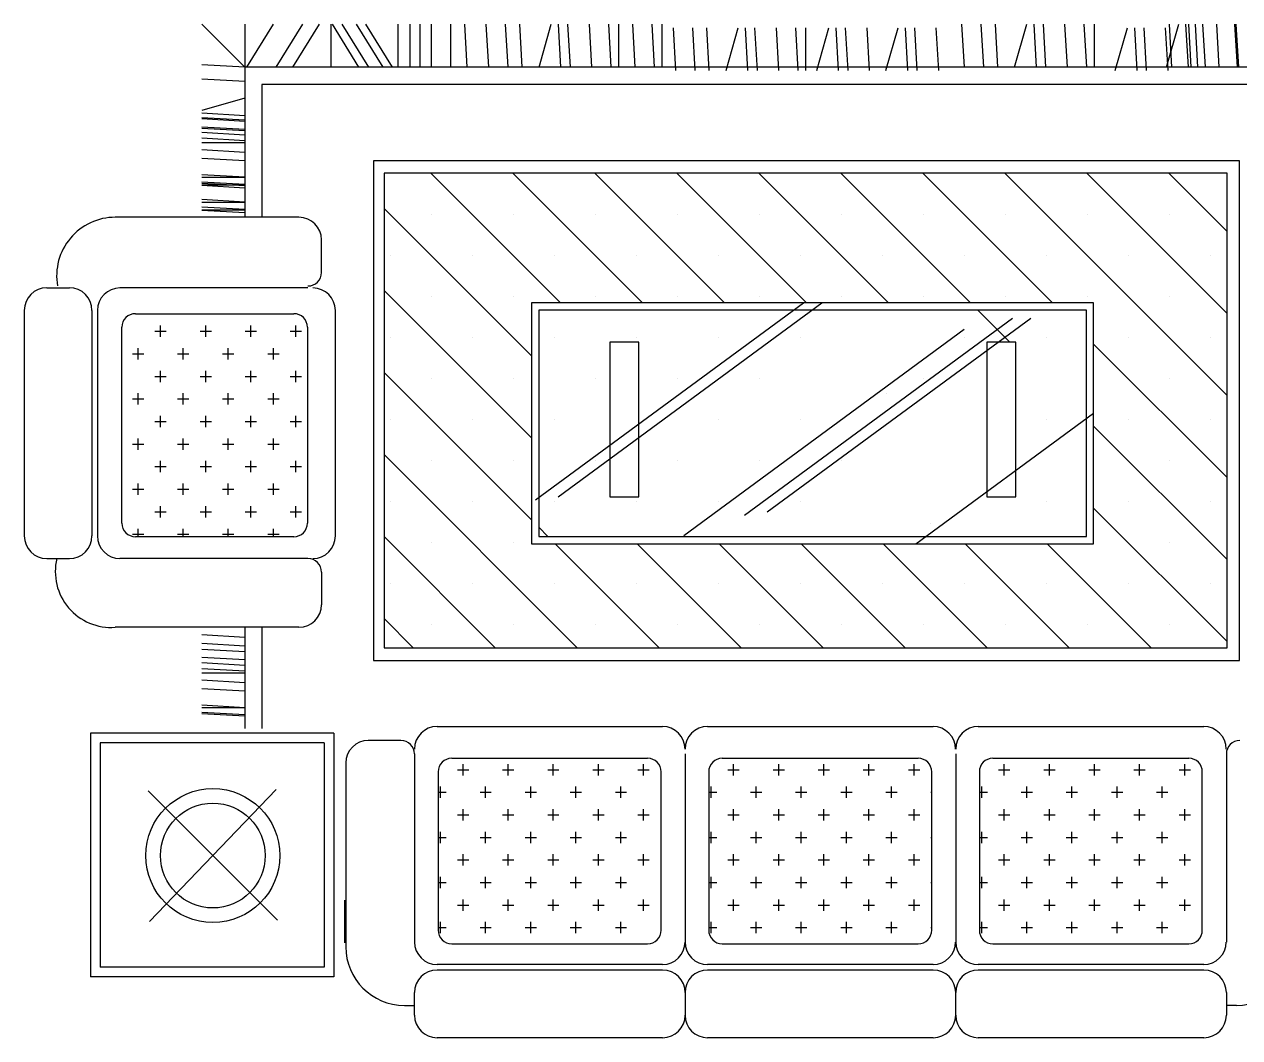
# Model space of a CAD drawing. Header units: inches. Extents: x 10.2 to 52.7, y 13.8 to 38.6.
# Drawn here: x 48.227 to 50.722, y 19.826 to 21.906 of the extents above; entities that cross this region are included whole.
import ezdxf

# ---------------------------------------------------------------- set-up
doc = ezdxf.new("R2010")
doc.units = ezdxf.units.IN
doc.header["$MEASUREMENT"] = 0
doc.layers.add('02', color=2, linetype='Continuous')
doc.layers.add('1', color=1, linetype='Continuous')

msp = doc.modelspace()

# ---------------------------------------------------------------- linework, layer by layer
at = {"layer": '02'}
for p, q in [((48.6795, 21.9064), (48.6795, 21.5104)), ((50.9864, 21.8182), (48.6795, 21.8182)), ((50.7218, 21.6262), (48.9441, 21.6262)), ((48.9441, 21.6262), (48.9441, 20.6007)), ((50.7218, 20.6007), (50.7218, 21.6262)), ((50.6966, 21.601), (48.9656, 21.601)), ((48.9656, 21.601), (48.9656, 20.6268)), ((48.9783, 21.5999), (48.9783, 21.5999)), ((49.0614, 21.601), (49.3278, 21.3346)), ((49.1467, 21.5999), (49.1467, 21.5999)), ((49.2298, 21.601), (49.4962, 21.3346)), ((49.3151, 21.5999), (49.3151, 21.5999)), ((49.3982, 21.601), (49.6645, 21.3346)), ((49.4835, 21.5999), (49.4835, 21.5999)), ((49.5665, 21.601), (49.8329, 21.3346)), ((49.6518, 21.5999), (49.6518, 21.5999)), ((49.7349, 21.601), (50.0013, 21.3346)), ((49.8202, 21.5999), (49.8202, 21.5999)), ((49.9033, 21.601), (50.1697, 21.3346)), ((49.9886, 21.5999), (49.9886, 21.5999)), ((50.0717, 21.601), (50.3381, 21.3346)), ((50.157, 21.5999), (50.157, 21.5999)), ((50.2401, 21.601), (50.6966, 21.1445)), ((50.3254, 21.5999), (50.3254, 21.5999)), ((50.4084, 21.601), (50.6966, 21.3129)), ((50.4937, 21.5999), (50.4937, 21.5999)), ((50.5768, 21.601), (50.6966, 21.4812)), ((50.6621, 21.5999), (50.6621, 21.5999)), ((50.6966, 20.6268), (50.6966, 21.601)), ((48.7909, 21.5104), (48.4138, 21.5104)), ((48.9656, 21.5284), (49.2681, 21.2259)), ((49.0625, 21.5157), (49.0625, 21.5157)), ((49.2309, 21.5157), (49.2309, 21.5157)), ((49.3993, 21.5157), (49.3993, 21.5157)), ((49.5676, 21.5157), (49.5676, 21.5157)), ((49.736, 21.5157), (49.736, 21.5157)), ((49.9044, 21.5157), (49.9044, 21.5157)), ((50.0728, 21.5157), (50.0728, 21.5157)), ((50.2412, 21.5157), (50.2412, 21.5157)), ((50.4095, 21.5157), (50.4095, 21.5157)), ((50.5779, 21.5157), (50.5779, 21.5157)), ((48.8372, 21.3971), (48.8372, 21.4641)), ((48.9783, 21.4315), (48.9783, 21.4315)), ((49.1467, 21.4315), (49.1467, 21.4315)), ((49.3151, 21.4315), (49.3151, 21.4315)), ((49.4835, 21.4315), (49.4835, 21.4315)), ((49.6518, 21.4315), (49.6518, 21.4315)), ((49.8202, 21.4315), (49.8202, 21.4315)), ((49.9886, 21.4315), (49.9886, 21.4315)), ((50.157, 21.4315), (50.157, 21.4315)), ((50.3254, 21.4315), (50.3254, 21.4315)), ((50.4937, 21.4315), (50.4937, 21.4315)), ((50.6621, 21.4315), (50.6621, 21.4315)), ((48.2733, 21.3653), (48.3196, 21.3653)), ((48.9656, 21.3601), (49.2681, 21.0576)), ((49.0625, 21.3473), (49.0625, 21.3473)), ((49.2309, 21.3473), (49.2309, 21.3473)), ((50.4224, 21.3346), (49.2681, 21.3346)), ((49.2681, 21.3346), (49.2681, 20.8404)), ((49.2767, 20.9302), (49.827, 21.3346)), ((49.323, 20.9368), (49.8643, 21.3346)), ((49.3993, 21.3473), (49.3993, 21.3473)), ((49.5676, 21.3473), (49.5676, 21.3473)), ((49.736, 21.3473), (49.736, 21.3473)), ((49.9044, 21.3473), (49.9044, 21.3473)), ((50.0728, 21.3473), (50.0728, 21.3473)), ((50.2412, 21.3473), (50.2412, 21.3473)), ((50.4095, 21.3473), (50.4095, 21.3473)), ((50.4224, 20.8404), (50.4224, 21.3346)), ((50.5779, 21.3473), (50.5779, 21.3473)), ((48.227, 21.3193), (48.227, 20.8562)), ((48.3659, 21.3193), (48.3659, 20.8562)), ((48.4552, 21.3125), (48.7803, 21.3125)), ((48.4606, 21.3111), (48.4606, 21.3125)), ((48.5532, 21.3111), (48.5532, 21.3125)), ((48.6458, 21.3111), (48.6458, 21.3125)), ((48.7384, 21.3111), (48.7384, 21.3125)), ((48.8657, 20.8562), (48.8657, 21.319)), ((50.4074, 21.3196), (49.2831, 21.3196)), ((49.2831, 21.3196), (49.2831, 20.8554)), ((50.1847, 21.3196), (50.2501, 21.2541)), ((50.4074, 20.8554), (50.4074, 21.3196)), ((48.4274, 20.8825), (48.4274, 21.2847)), ((48.5069, 21.2647), (48.5069, 21.2879)), ((48.5995, 21.2647), (48.5995, 21.2879)), ((48.6921, 21.2647), (48.6921, 21.2879)), ((48.7847, 21.2647), (48.7847, 21.2879)), ((48.8081, 21.2847), (48.8081, 20.8825)), ((49.7056, 20.8991), (50.2559, 21.3035)), ((49.7519, 20.9057), (50.2932, 21.3035)), ((48.4953, 21.2763), (48.5185, 21.2763)), ((48.5879, 21.2763), (48.6111, 21.2763)), ((48.6805, 21.2763), (48.7037, 21.2763)), ((48.7731, 21.2763), (48.7963, 21.2763)), ((48.9783, 21.2631), (48.9783, 21.2631)), ((49.1467, 21.2631), (49.1467, 21.2631)), ((49.3151, 21.2631), (49.3151, 21.2631)), ((49.4835, 21.2631), (49.4835, 21.2631)), ((49.5811, 20.8574), (50.1568, 21.2806)), ((49.6518, 21.2631), (49.6518, 21.2631)), ((49.8202, 21.2631), (49.8202, 21.2631)), ((50.157, 21.2631), (50.157, 21.2631)), ((50.3254, 21.2631), (50.3254, 21.2631)), ((50.4937, 21.2631), (50.4937, 21.2631)), ((50.6621, 21.2631), (50.6621, 21.2631)), ((48.4606, 21.2184), (48.4606, 21.2416)), ((48.5532, 21.2184), (48.5532, 21.2416)), ((48.6458, 21.2184), (48.6458, 21.2416)), ((48.7384, 21.2184), (48.7384, 21.2416)), ((49.4289, 21.2541), (49.4289, 20.9368)), ((49.4884, 21.2541), (49.4289, 21.2541)), ((49.4884, 20.9368), (49.4884, 21.2541)), ((50.2032, 21.2541), (50.2032, 20.9368)), ((50.2627, 21.2541), (50.2032, 21.2541)), ((50.2627, 20.9368), (50.2627, 21.2541)), ((50.4224, 21.2502), (50.6966, 20.9761)), ((48.449, 21.23), (48.4722, 21.23)), ((48.5416, 21.23), (48.5648, 21.23)), ((48.6342, 21.23), (48.6574, 21.23)), ((48.7268, 21.23), (48.75, 21.23)), ((48.5069, 21.1721), (48.5069, 21.1953)), ((48.5995, 21.1721), (48.5995, 21.1953)), ((48.6921, 21.1721), (48.6921, 21.1953)), ((48.7847, 21.1721), (48.7847, 21.1953)), ((48.9656, 21.1917), (49.2681, 20.8892)), ((48.4953, 21.1837), (48.5185, 21.1837)), ((48.5879, 21.1837), (48.6111, 21.1837)), ((48.6805, 21.1837), (48.7037, 21.1837)), ((48.7731, 21.1837), (48.7963, 21.1837)), ((49.0625, 21.1789), (49.0625, 21.1789)), ((49.2309, 21.1789), (49.2309, 21.1789)), ((49.3993, 21.1789), (49.3993, 21.1789)), ((49.5676, 21.1789), (49.5676, 21.1789)), ((49.736, 21.1789), (49.736, 21.1789)), ((50.0728, 21.1789), (50.0728, 21.1789)), ((50.5779, 21.1789), (50.5779, 21.1789)), ((48.449, 21.1374), (48.4722, 21.1374)), ((48.4606, 21.1258), (48.4606, 21.149)), ((48.5416, 21.1374), (48.5648, 21.1374)), ((48.5532, 21.1258), (48.5532, 21.149)), ((48.6342, 21.1374), (48.6574, 21.1374)), ((48.6458, 21.1258), (48.6458, 21.149)), ((48.7268, 21.1374), (48.75, 21.1374)), ((48.7384, 21.1258), (48.7384, 21.149)), ((49.9965, 21.1478), (49.9965, 21.1478)), ((48.4953, 21.0911), (48.5185, 21.0911)), ((48.5069, 21.0795), (48.5069, 21.1027)), ((48.5879, 21.0911), (48.6111, 21.0911)), ((48.5995, 21.0795), (48.5995, 21.1027)), ((48.6805, 21.0911), (48.7037, 21.0911)), ((48.6921, 21.0795), (48.6921, 21.1027)), ((48.7731, 21.0911), (48.7963, 21.0911)), ((48.7847, 21.0795), (48.7847, 21.1027)), ((48.9783, 21.0947), (48.9783, 21.0947)), ((49.1467, 21.0947), (49.1467, 21.0947)), ((49.3151, 21.0947), (49.3151, 21.0947)), ((49.6518, 21.0947), (49.6518, 21.0947)), ((49.8202, 21.0947), (49.8202, 21.0947)), ((50.0574, 20.8404), (50.4224, 21.1086)), ((50.3254, 21.0947), (50.3254, 21.0947)), ((50.4937, 21.0947), (50.4937, 21.0947)), ((50.6621, 21.0947), (50.6621, 21.0947)), ((50.4224, 21.0818), (50.6966, 20.8077)), ((48.449, 21.0448), (48.4722, 21.0448)), ((48.4606, 21.0332), (48.4606, 21.0564)), ((48.5416, 21.0448), (48.5648, 21.0448)), ((48.5532, 21.0332), (48.5532, 21.0564)), ((48.6342, 21.0448), (48.6574, 21.0448)), ((48.6458, 21.0332), (48.6458, 21.0564)), ((48.7268, 21.0448), (48.75, 21.0448)), ((48.7384, 21.0332), (48.7384, 21.0564)), ((48.5069, 20.9869), (48.5069, 21.0101)), ((48.5995, 20.9869), (48.5995, 21.0101)), ((48.6921, 20.9869), (48.6921, 21.0101)), ((48.7847, 20.9869), (48.7847, 21.0101)), ((48.9656, 21.0233), (49.362, 20.6268)), ((49.0625, 21.0105), (49.0625, 21.0105)), ((49.2309, 21.0105), (49.2309, 21.0105)), ((49.3993, 21.0105), (49.3993, 21.0105)), ((49.5676, 21.0105), (49.5676, 21.0105)), ((49.736, 21.0105), (49.736, 21.0105)), ((49.9044, 21.0105), (49.9044, 21.0105)), ((50.5779, 21.0105), (50.5779, 21.0105)), ((48.4953, 20.9985), (48.5185, 20.9985)), ((48.5879, 20.9985), (48.6111, 20.9985)), ((48.6805, 20.9985), (48.7037, 20.9985)), ((48.7731, 20.9985), (48.7963, 20.9985)), ((48.4606, 20.9406), (48.4606, 20.9638)), ((48.5532, 20.9406), (48.5532, 20.9638)), ((48.6458, 20.9406), (48.6458, 20.9638)), ((48.7384, 20.9406), (48.7384, 20.9638)), ((48.449, 20.9522), (48.4722, 20.9522)), ((48.5416, 20.9522), (48.5648, 20.9522)), ((48.6342, 20.9522), (48.6574, 20.9522)), ((48.7268, 20.9522), (48.75, 20.9522)), ((49.4289, 20.9368), (49.4884, 20.9368)), ((50.2032, 20.9368), (50.2627, 20.9368)), ((48.5069, 20.8943), (48.5069, 20.9175)), ((48.5995, 20.8943), (48.5995, 20.9175)), ((48.6921, 20.8943), (48.6921, 20.9175)), ((48.7847, 20.8943), (48.7847, 20.9175)), ((48.9783, 20.9263), (48.9783, 20.9263)), ((49.1467, 20.9263), (49.1467, 20.9263)), ((49.3151, 20.9263), (49.3151, 20.9263)), ((49.4835, 20.9263), (49.4835, 20.9263)), ((49.6518, 20.9263), (49.6518, 20.9263)), ((49.8202, 20.9263), (49.8202, 20.9263)), ((50.3254, 20.9263), (50.3254, 20.9263)), ((50.4224, 20.9134), (50.6966, 20.6393)), ((50.4937, 20.9263), (50.4937, 20.9263)), ((50.6621, 20.9263), (50.6621, 20.9263)), ((48.4953, 20.9059), (48.5185, 20.9059)), ((48.5879, 20.9059), (48.6111, 20.9059)), ((48.6805, 20.9059), (48.7037, 20.9059)), ((48.7731, 20.9059), (48.7963, 20.9059)), ((48.4606, 20.8547), (48.4606, 20.8712)), ((48.5532, 20.8547), (48.5532, 20.8712)), ((48.6458, 20.8547), (48.6458, 20.8712)), ((48.7384, 20.8547), (48.7384, 20.8712)), ((49.2831, 20.8742), (49.3019, 20.8554)), ((50.0878, 20.8814), (50.0878, 20.8814)), ((48.449, 20.8596), (48.4722, 20.8596)), ((48.7803, 20.8547), (48.4552, 20.8547)), ((48.5416, 20.8596), (48.5648, 20.8596)), ((48.6342, 20.8596), (48.6574, 20.8596)), ((48.7268, 20.8596), (48.75, 20.8596)), ((48.9656, 20.8549), (49.1937, 20.6268)), ((49.0625, 20.8422), (49.0625, 20.8422)), ((49.2309, 20.8422), (49.2309, 20.8422)), ((49.2681, 20.8404), (50.4224, 20.8404)), ((49.2831, 20.8554), (50.4074, 20.8554)), ((49.3169, 20.8404), (49.5304, 20.6268)), ((49.4853, 20.8404), (49.6988, 20.6268)), ((49.6536, 20.8404), (49.8672, 20.6268)), ((49.822, 20.8404), (50.0356, 20.6268)), ((49.9904, 20.8404), (50.2039, 20.6268)), ((50.1588, 20.8404), (50.3723, 20.6268)), ((50.3272, 20.8404), (50.5407, 20.6268)), ((50.5779, 20.8422), (50.5779, 20.8422)), ((48.2733, 20.8099), (48.3196, 20.8099)), ((48.8372, 20.7821), (48.8372, 20.7151)), ((48.9783, 20.758), (48.9783, 20.758)), ((49.1467, 20.758), (49.1467, 20.758)), ((49.3151, 20.758), (49.3151, 20.758)), ((49.4835, 20.758), (49.4835, 20.758)), ((49.6518, 20.758), (49.6518, 20.758)), ((49.8202, 20.758), (49.8202, 20.758)), ((49.9886, 20.758), (49.9886, 20.758)), ((50.157, 20.758), (50.157, 20.758)), ((50.3254, 20.758), (50.3254, 20.758)), ((50.4937, 20.758), (50.4937, 20.758)), ((50.6621, 20.758), (50.6621, 20.758)), ((48.9656, 20.6865), (49.0253, 20.6268)), ((48.7909, 20.6688), (48.4138, 20.6688)), ((49.0625, 20.6738), (49.0625, 20.6738)), ((49.2309, 20.6738), (49.2309, 20.6738)), ((49.3993, 20.6738), (49.3993, 20.6738)), ((49.5676, 20.6738), (49.5676, 20.6738)), ((49.736, 20.6738), (49.736, 20.6738)), ((49.9044, 20.6738), (49.9044, 20.6738)), ((50.0728, 20.6738), (50.0728, 20.6738)), ((50.2412, 20.6738), (50.2412, 20.6738)), ((50.4095, 20.6738), (50.4095, 20.6738)), ((50.5779, 20.6738), (50.5779, 20.6738)), ((48.9656, 20.6268), (50.6966, 20.6268)), ((48.9441, 20.6007), (50.7218, 20.6007)), ((49.0744, 20.4651), (49.5372, 20.4651)), ((49.6298, 20.4651), (50.0926, 20.4651)), ((50.1855, 20.4651), (50.6483, 20.4651)), ((48.887, 20.3903), (48.887, 20.0132)), ((49.5067, 20.3998), (49.1045, 20.3998)), ((49.1278, 20.3649), (49.1278, 20.388)), ((49.2204, 20.3649), (49.2204, 20.388)), ((49.313, 20.3649), (49.313, 20.388)), ((49.4057, 20.3649), (49.4057, 20.388)), ((49.4983, 20.3649), (49.4983, 20.388)), ((50.0621, 20.3998), (49.6599, 20.3998)), ((49.6832, 20.3649), (49.6832, 20.388)), ((49.7758, 20.3649), (49.7758, 20.388)), ((49.8685, 20.3649), (49.8685, 20.388)), ((49.9611, 20.3649), (49.9611, 20.388)), ((50.0537, 20.3649), (50.0537, 20.388)), ((50.6177, 20.3998), (50.2155, 20.3998)), ((50.2389, 20.3649), (50.2389, 20.388)), ((50.3315, 20.3649), (50.3315, 20.388)), ((50.4241, 20.3649), (50.4241, 20.388)), ((50.5167, 20.3649), (50.5167, 20.388)), ((50.6093, 20.3649), (50.6093, 20.388)), ((49.0767, 20.3721), (49.0767, 20.0469)), ((49.1162, 20.3765), (49.1394, 20.3765)), ((49.2089, 20.3765), (49.232, 20.3765)), ((49.3015, 20.3765), (49.3246, 20.3765)), ((49.3941, 20.3765), (49.4172, 20.3765)), ((49.4867, 20.3765), (49.5098, 20.3765)), ((49.5345, 20.0469), (49.5345, 20.3721)), ((49.6321, 20.3721), (49.6321, 20.0469)), ((49.6717, 20.3765), (49.6948, 20.3765)), ((49.7643, 20.3765), (49.7874, 20.3765)), ((49.8569, 20.3765), (49.88, 20.3765)), ((49.9495, 20.3765), (49.9726, 20.3765)), ((50.0421, 20.3765), (50.0653, 20.3765)), ((50.0899, 20.0469), (50.0899, 20.3721)), ((50.1877, 20.3721), (50.1877, 20.0469)), ((50.2273, 20.3765), (50.2505, 20.3765)), ((50.3199, 20.3765), (50.3431, 20.3765)), ((50.4125, 20.3765), (50.4357, 20.3765)), ((50.5051, 20.3765), (50.5283, 20.3765)), ((50.5978, 20.3765), (50.6209, 20.3765)), ((50.6455, 20.0469), (50.6455, 20.3721)), ((49.0815, 20.3186), (49.0815, 20.3417)), ((49.1741, 20.3186), (49.1741, 20.3417)), ((49.2667, 20.3186), (49.2667, 20.3417)), ((49.3593, 20.3186), (49.3593, 20.3417)), ((49.452, 20.3186), (49.452, 20.3417)), ((49.6369, 20.3186), (49.6369, 20.3417)), ((49.7295, 20.3186), (49.7295, 20.3417)), ((49.8221, 20.3186), (49.8221, 20.3417)), ((49.9148, 20.3186), (49.9148, 20.3417)), ((50.0074, 20.3186), (50.0074, 20.3417)), ((50.1926, 20.3186), (50.1926, 20.3417)), ((50.2852, 20.3186), (50.2852, 20.3417)), ((50.3778, 20.3186), (50.3778, 20.3417)), ((50.4704, 20.3186), (50.4704, 20.3417)), ((50.563, 20.3186), (50.563, 20.3417)), ((49.0767, 20.3302), (49.0931, 20.3302)), ((49.1626, 20.3302), (49.1857, 20.3302)), ((49.2552, 20.3302), (49.2783, 20.3302)), ((49.3478, 20.3302), (49.3709, 20.3302)), ((49.4404, 20.3302), (49.4635, 20.3302)), ((49.533, 20.3302), (49.5345, 20.3302)), ((49.6321, 20.3302), (49.6485, 20.3302)), ((49.718, 20.3302), (49.7411, 20.3302)), ((49.8106, 20.3302), (49.8337, 20.3302)), ((49.9032, 20.3302), (49.9263, 20.3302)), ((49.9958, 20.3302), (50.0189, 20.3302)), ((50.0884, 20.3302), (50.0899, 20.3302)), ((50.1877, 20.3302), (50.2042, 20.3302)), ((50.2736, 20.3302), (50.2968, 20.3302)), ((50.3662, 20.3302), (50.3894, 20.3302)), ((50.4588, 20.3302), (50.482, 20.3302)), ((50.5515, 20.3302), (50.5746, 20.3302)), ((50.6441, 20.3302), (50.6455, 20.3302)), ((49.1278, 20.2723), (49.1278, 20.2954)), ((49.2204, 20.2723), (49.2204, 20.2954)), ((49.313, 20.2723), (49.313, 20.2954)), ((49.4057, 20.2723), (49.4057, 20.2954)), ((49.4983, 20.2723), (49.4983, 20.2954)), ((49.6832, 20.2723), (49.6832, 20.2954)), ((49.7758, 20.2723), (49.7758, 20.2954)), ((49.8685, 20.2723), (49.8685, 20.2954)), ((49.9611, 20.2723), (49.9611, 20.2954)), ((50.0537, 20.2723), (50.0537, 20.2954)), ((50.2389, 20.2723), (50.2389, 20.2954)), ((50.3315, 20.2723), (50.3315, 20.2954)), ((50.4241, 20.2723), (50.4241, 20.2954)), ((50.5167, 20.2723), (50.5167, 20.2954)), ((50.6093, 20.2723), (50.6093, 20.2954)), ((49.1162, 20.2838), (49.1394, 20.2838)), ((49.2089, 20.2838), (49.232, 20.2838)), ((49.3015, 20.2838), (49.3246, 20.2838)), ((49.3941, 20.2838), (49.4172, 20.2838)), ((49.4867, 20.2838), (49.5098, 20.2838)), ((49.6717, 20.2838), (49.6948, 20.2838)), ((49.7643, 20.2838), (49.7874, 20.2838)), ((49.8569, 20.2838), (49.88, 20.2838)), ((49.9495, 20.2838), (49.9726, 20.2838)), ((50.0421, 20.2838), (50.0653, 20.2838)), ((50.2273, 20.2838), (50.2505, 20.2838)), ((50.3199, 20.2838), (50.3431, 20.2838)), ((50.4125, 20.2838), (50.4357, 20.2838)), ((50.5051, 20.2838), (50.5283, 20.2838)), ((50.5978, 20.2838), (50.6209, 20.2838)), ((49.0767, 20.2375), (49.0931, 20.2375)), ((49.0815, 20.226), (49.0815, 20.2491)), ((49.1626, 20.2375), (49.1857, 20.2375)), ((49.1741, 20.226), (49.1741, 20.2491)), ((49.2552, 20.2375), (49.2783, 20.2375)), ((49.2667, 20.226), (49.2667, 20.2491)), ((49.3478, 20.2375), (49.3709, 20.2375)), ((49.3593, 20.226), (49.3593, 20.2491)), ((49.4404, 20.2375), (49.4635, 20.2375)), ((49.452, 20.226), (49.452, 20.2491)), ((49.533, 20.2375), (49.5345, 20.2375)), ((49.6321, 20.2375), (49.6485, 20.2375)), ((49.6369, 20.226), (49.6369, 20.2491)), ((49.718, 20.2375), (49.7411, 20.2375)), ((49.7295, 20.226), (49.7295, 20.2491)), ((49.8106, 20.2375), (49.8337, 20.2375)), ((49.8221, 20.226), (49.8221, 20.2491)), ((49.9032, 20.2375), (49.9263, 20.2375)), ((49.9148, 20.226), (49.9148, 20.2491)), ((49.9958, 20.2375), (50.0189, 20.2375)), ((50.0074, 20.226), (50.0074, 20.2491)), ((50.0884, 20.2375), (50.0899, 20.2375)), ((50.1877, 20.2375), (50.2042, 20.2375)), ((50.1926, 20.226), (50.1926, 20.2491)), ((50.2736, 20.2375), (50.2968, 20.2375)), ((50.2852, 20.226), (50.2852, 20.2491)), ((50.3662, 20.2375), (50.3894, 20.2375)), ((50.3778, 20.226), (50.3778, 20.2491)), ((50.4588, 20.2375), (50.482, 20.2375)), ((50.4704, 20.226), (50.4704, 20.2491)), ((50.5515, 20.2375), (50.5746, 20.2375)), ((50.563, 20.226), (50.563, 20.2491)), ((50.6441, 20.2375), (50.6455, 20.2375)), ((49.1162, 20.1912), (49.1394, 20.1912)), ((49.1278, 20.1797), (49.1278, 20.2028)), ((49.2089, 20.1912), (49.232, 20.1912)), ((49.2204, 20.1797), (49.2204, 20.2028)), ((49.3015, 20.1912), (49.3246, 20.1912)), ((49.313, 20.1797), (49.313, 20.2028)), ((49.3941, 20.1912), (49.4172, 20.1912)), ((49.4057, 20.1797), (49.4057, 20.2028)), ((49.4867, 20.1912), (49.5098, 20.1912)), ((49.4983, 20.1797), (49.4983, 20.2028)), ((49.6717, 20.1912), (49.6948, 20.1912)), ((49.6832, 20.1797), (49.6832, 20.2028)), ((49.7643, 20.1912), (49.7874, 20.1912)), ((49.7758, 20.1797), (49.7758, 20.2028)), ((49.8569, 20.1912), (49.88, 20.1912)), ((49.8685, 20.1797), (49.8685, 20.2028)), ((49.9495, 20.1912), (49.9726, 20.1912)), ((49.9611, 20.1797), (49.9611, 20.2028)), ((50.0421, 20.1912), (50.0653, 20.1912)), ((50.0537, 20.1797), (50.0537, 20.2028)), ((50.2273, 20.1912), (50.2505, 20.1912)), ((50.2389, 20.1797), (50.2389, 20.2028)), ((50.3199, 20.1912), (50.3431, 20.1912)), ((50.3315, 20.1797), (50.3315, 20.2028)), ((50.4125, 20.1912), (50.4357, 20.1912)), ((50.4241, 20.1797), (50.4241, 20.2028)), ((50.5051, 20.1912), (50.5283, 20.1912)), ((50.5167, 20.1797), (50.5167, 20.2028)), ((50.5978, 20.1912), (50.6209, 20.1912)), ((50.6093, 20.1797), (50.6093, 20.2028)), ((49.0767, 20.1449), (49.0931, 20.1449)), ((49.0815, 20.1334), (49.0815, 20.1565)), ((49.1626, 20.1449), (49.1857, 20.1449)), ((49.1741, 20.1334), (49.1741, 20.1565)), ((49.2552, 20.1449), (49.2783, 20.1449)), ((49.2667, 20.1334), (49.2667, 20.1565)), ((49.3478, 20.1449), (49.3709, 20.1449)), ((49.3593, 20.1334), (49.3593, 20.1565)), ((49.4404, 20.1449), (49.4635, 20.1449)), ((49.452, 20.1334), (49.452, 20.1565)), ((49.533, 20.1449), (49.5345, 20.1449)), ((49.6321, 20.1449), (49.6485, 20.1449)), ((49.6369, 20.1334), (49.6369, 20.1565)), ((49.718, 20.1449), (49.7411, 20.1449)), ((49.7295, 20.1334), (49.7295, 20.1565)), ((49.8106, 20.1449), (49.8337, 20.1449)), ((49.8221, 20.1334), (49.8221, 20.1565)), ((49.9032, 20.1449), (49.9263, 20.1449)), ((49.9148, 20.1334), (49.9148, 20.1565)), ((49.9958, 20.1449), (50.0189, 20.1449)), ((50.0074, 20.1334), (50.0074, 20.1565)), ((50.0884, 20.1449), (50.0899, 20.1449)), ((50.1877, 20.1449), (50.2042, 20.1449)), ((50.1926, 20.1334), (50.1926, 20.1565)), ((50.2736, 20.1449), (50.2968, 20.1449)), ((50.2852, 20.1334), (50.2852, 20.1565)), ((50.3662, 20.1449), (50.3894, 20.1449)), ((50.3778, 20.1334), (50.3778, 20.1565)), ((50.4588, 20.1449), (50.482, 20.1449)), ((50.4704, 20.1334), (50.4704, 20.1565)), ((50.5515, 20.1449), (50.5746, 20.1449)), ((50.563, 20.1334), (50.563, 20.1565)), ((50.6441, 20.1449), (50.6455, 20.1449)), ((49.1162, 20.0986), (49.1394, 20.0986)), ((49.1278, 20.0871), (49.1278, 20.1102)), ((49.2089, 20.0986), (49.232, 20.0986)), ((49.2204, 20.0871), (49.2204, 20.1102)), ((49.3015, 20.0986), (49.3246, 20.0986)), ((49.313, 20.0871), (49.313, 20.1102)), ((49.3941, 20.0986), (49.4172, 20.0986)), ((49.4057, 20.0871), (49.4057, 20.1102)), ((49.4867, 20.0986), (49.5098, 20.0986)), ((49.4983, 20.0871), (49.4983, 20.1102)), ((49.6717, 20.0986), (49.6948, 20.0986)), ((49.6832, 20.0871), (49.6832, 20.1102)), ((49.7643, 20.0986), (49.7874, 20.0986)), ((49.7758, 20.0871), (49.7758, 20.1102)), ((49.8569, 20.0986), (49.88, 20.0986)), ((49.8685, 20.0871), (49.8685, 20.1102)), ((49.9495, 20.0986), (49.9726, 20.0986)), ((49.9611, 20.0871), (49.9611, 20.1102)), ((50.0421, 20.0986), (50.0653, 20.0986)), ((50.0537, 20.0871), (50.0537, 20.1102)), ((50.2273, 20.0986), (50.2505, 20.0986)), ((50.2389, 20.0871), (50.2389, 20.1102)), ((50.3199, 20.0986), (50.3431, 20.0986)), ((50.3315, 20.0871), (50.3315, 20.1102)), ((50.4125, 20.0986), (50.4357, 20.0986)), ((50.4241, 20.0871), (50.4241, 20.1102)), ((50.5051, 20.0986), (50.5283, 20.0986)), ((50.5167, 20.0871), (50.5167, 20.1102)), ((50.5978, 20.0986), (50.6209, 20.0986)), ((50.6093, 20.0871), (50.6093, 20.1102)), ((49.0815, 20.0407), (49.0815, 20.0639)), ((49.1741, 20.0407), (49.1741, 20.0639)), ((49.2667, 20.0407), (49.2667, 20.0639)), ((49.3593, 20.0407), (49.3593, 20.0639)), ((49.452, 20.0407), (49.452, 20.0639)), ((49.6369, 20.0407), (49.6369, 20.0639)), ((49.7295, 20.0407), (49.7295, 20.0639)), ((49.8221, 20.0407), (49.8221, 20.0639)), ((49.9148, 20.0407), (49.9148, 20.0639)), ((50.0074, 20.0407), (50.0074, 20.0639)), ((50.1926, 20.0407), (50.1926, 20.0639)), ((50.2852, 20.0407), (50.2852, 20.0639)), ((50.3778, 20.0407), (50.3778, 20.0639)), ((50.4704, 20.0407), (50.4704, 20.0639)), ((50.563, 20.0407), (50.563, 20.0639)), ((49.0767, 20.0523), (49.0931, 20.0523)), ((49.1626, 20.0523), (49.1857, 20.0523)), ((49.2552, 20.0523), (49.2783, 20.0523)), ((49.3478, 20.0523), (49.3709, 20.0523)), ((49.4404, 20.0523), (49.4635, 20.0523)), ((49.533, 20.0523), (49.5345, 20.0523)), ((49.6321, 20.0523), (49.6485, 20.0523)), ((49.718, 20.0523), (49.7411, 20.0523)), ((49.8106, 20.0523), (49.8337, 20.0523)), ((49.9032, 20.0523), (49.9263, 20.0523)), ((49.9958, 20.0523), (50.0189, 20.0523)), ((50.0884, 20.0523), (50.0899, 20.0523)), ((50.1877, 20.0523), (50.2042, 20.0523)), ((50.2736, 20.0523), (50.2968, 20.0523)), ((50.3662, 20.0523), (50.3894, 20.0523)), ((50.4588, 20.0523), (50.482, 20.0523)), ((50.5515, 20.0523), (50.5746, 20.0523)), ((50.6441, 20.0523), (50.6455, 20.0523)), ((49.1045, 20.0191), (49.5067, 20.0191)), ((49.6599, 20.0191), (50.0621, 20.0191)), ((50.2155, 20.0191), (50.6177, 20.0191)), ((49.5375, 19.9653), (49.0744, 19.9653)), ((50.0929, 19.9653), (49.6298, 19.9653)), ((50.6486, 19.9653), (50.1855, 19.9653)), ((49.0281, 19.8727), (49.0281, 19.919)), ((49.5838, 19.919), (49.5838, 19.8727)), ((50.1392, 19.8727), (50.1392, 19.919)), ((50.6949, 19.919), (50.6949, 19.8727)), ((49.0074, 19.8928), (49.026, 19.8928)), ((50.7155, 19.8928), (50.697, 19.8928)), ((49.5375, 19.8264), (49.0744, 19.8264)), ((50.0929, 19.8264), (49.6298, 19.8264)), ((50.6486, 19.8264), (50.1855, 19.8264))]:
    msp.add_line(p, q, dxfattribs=at)
msp.add_lwpolyline([(48.6795, 20.6688), (48.6795, 20.4612)], dxfattribs=at)
msp.add_circle((48.6141, 20.2002), 0.1375, dxfattribs=at)
for centre, radius, start, end in [((48.4138, 21.39), 0.1204, 90, 189.8614), ((48.7909, 21.4641), 0.0463, 0, 90), ((48.8094, 21.3971), 0.0278, 270, 0), ((48.2733, 21.3193), 0.0463, 90, 180), ((48.3196, 21.3193), 0.0463, 0, 90), ((48.8194, 21.319), 0.0463, 0, 90), ((48.4552, 21.2847), 0.0278, 90, 180), ((48.7803, 21.2847), 0.0278, 0, 90), ((48.4552, 20.8825), 0.0278, 180, 270), ((48.7803, 20.8825), 0.0278, 270, 0), ((48.2733, 20.8562), 0.0463, 180, 270), ((48.3196, 20.8562), 0.0463, 270, 0), ((48.8194, 20.8562), 0.0463, 270, 0), ((48.4054, 20.7833), 0.1148, 166.5819, 274.1814), ((48.8094, 20.7821), 0.0278, 0, 90), ((48.7909, 20.7151), 0.0463, 270, 0), ((49.0744, 20.4188), 0.0463, 90, 180), ((49.5372, 20.4188), 0.0463, 0, 90), ((49.6298, 20.4188), 0.0463, 90, 180), ((50.0926, 20.4188), 0.0463, 0, 90), ((50.1855, 20.4188), 0.0463, 90, 180), ((50.6483, 20.4188), 0.0463, 0, 90), ((48.9333, 20.3903), 0.0463, 90, 180), ((49.0003, 20.4088), 0.0278, 0, 90), ((49.1045, 20.3721), 0.0278, 90, 180), ((49.5067, 20.3721), 0.0278, 0, 90), ((49.6599, 20.3721), 0.0278, 90, 180), ((50.0621, 20.3721), 0.0278, 0, 90), ((50.2155, 20.3721), 0.0278, 90, 180), ((50.6177, 20.3721), 0.0278, 0, 90), ((49.1045, 20.0469), 0.0278, 180, 270), ((49.5067, 20.0469), 0.0278, 270, 0), ((49.6599, 20.0469), 0.0278, 180, 270), ((50.0621, 20.0469), 0.0278, 270, 0), ((50.2155, 20.0469), 0.0278, 180, 270), ((50.6177, 20.0469), 0.0278, 270, 0), ((49.0074, 20.0132), 0.1204, 180, 270), ((50.7155, 20.0132), 0.1204, 270, 0), ((49.0744, 19.919), 0.0463, 90, 180), ((49.5375, 19.919), 0.0463, 0, 90), ((49.6298, 19.919), 0.0463, 90, 180), ((50.0929, 19.919), 0.0463, 0, 90), ((50.1855, 19.919), 0.0463, 90, 180), ((50.6486, 19.919), 0.0463, 0, 90), ((49.0744, 19.8727), 0.0463, 180, 270), ((49.5375, 19.8727), 0.0463, 270, 0), ((49.6298, 19.8727), 0.0463, 180, 270), ((50.0929, 19.8727), 0.0463, 270, 0), ((50.1855, 19.8727), 0.0463, 180, 270), ((50.6486, 19.8727), 0.0463, 270, 0)]:
    msp.add_arc(centre, radius, start, end, dxfattribs=at)
at = {"layer": '1'}
for p, q in [((48.6795, 21.8182), (48.5913, 21.9064)), ((48.6839, 21.8182), (48.7386, 21.9064)), ((48.7439, 21.8182), (48.7986, 21.9064)), ((48.7783, 21.8182), (48.833, 21.9064)), ((48.8568, 21.8182), (48.8568, 21.9064)), ((48.9141, 21.8182), (48.8595, 21.9064)), ((48.9344, 21.8182), (48.8798, 21.9064)), ((48.9635, 21.8182), (48.9089, 21.9064)), ((48.9829, 21.8182), (48.9283, 21.9064)), ((48.9944, 21.8182), (48.9944, 21.9064)), ((49.0191, 21.8182), (49.0191, 21.9064)), ((49.0394, 21.8182), (49.0394, 21.9064)), ((49.0632, 21.8182), (49.0632, 21.9064)), ((49.1029, 21.8182), (49.1029, 21.9064)), ((49.1364, 21.8182), (49.1314, 21.9064)), ((49.1805, 21.8182), (49.1755, 21.9064)), ((49.2202, 21.8182), (49.2152, 21.9064)), ((49.2493, 21.8182), (49.2443, 21.9064)), ((49.2837, 21.8182), (49.3088, 21.9064)), ((49.3287, 21.8182), (49.3237, 21.9064)), ((49.3481, 21.8182), (49.3431, 21.9064)), ((49.3922, 21.8182), (49.3872, 21.9064)), ((49.4319, 21.8182), (49.4269, 21.9064)), ((49.4477, 21.8182), (49.4477, 21.9064)), ((49.4813, 21.8182), (49.4763, 21.9064)), ((49.5209, 21.8182), (49.5159, 21.9064)), ((49.5368, 21.8182), (49.5368, 21.9064)), ((49.5645, 21.8113), (49.5595, 21.8995)), ((49.6042, 21.8113), (49.5992, 21.8995)), ((49.6333, 21.8113), (49.6283, 21.8995)), ((49.6677, 21.8113), (49.6927, 21.8995)), ((49.7127, 21.8113), (49.7077, 21.8995)), ((49.7321, 21.8113), (49.7271, 21.8995)), ((49.7762, 21.8113), (49.7712, 21.8995)), ((49.8159, 21.8113), (49.8108, 21.8995)), ((49.8317, 21.8113), (49.8317, 21.8995)), ((49.8538, 21.8113), (49.8788, 21.8995)), ((49.8988, 21.8113), (49.8938, 21.8995)), ((49.9182, 21.8113), (49.9132, 21.8995)), ((49.9623, 21.8113), (49.9573, 21.8995)), ((49.9958, 21.8113), (50.0208, 21.8995)), ((50.0408, 21.8113), (50.0358, 21.8995)), ((50.0602, 21.8113), (50.0552, 21.8995)), ((50.1043, 21.8113), (50.0993, 21.8995)), ((50.1569, 21.8182), (50.1519, 21.9064)), ((50.1966, 21.8182), (50.1916, 21.9064)), ((50.2257, 21.8182), (50.2207, 21.9064)), ((50.2601, 21.8182), (50.2851, 21.9064)), ((50.305, 21.8182), (50.3, 21.9064)), ((50.3244, 21.8182), (50.3194, 21.9064)), ((50.3685, 21.8182), (50.3635, 21.9064)), ((50.4082, 21.8182), (50.4032, 21.9064)), ((50.4241, 21.8182), (50.4241, 21.9064)), ((50.4668, 21.8113), (50.4918, 21.8995)), ((50.5117, 21.8113), (50.5067, 21.8995)), ((50.5312, 21.8113), (50.5261, 21.8995)), ((50.5753, 21.8113), (50.5702, 21.8995)), ((50.5719, 21.8182), (50.597, 21.9064)), ((50.5829, 21.8182), (50.5779, 21.9064)), ((50.6169, 21.8182), (50.6119, 21.9064)), ((50.6226, 21.8182), (50.6176, 21.9064)), ((50.6363, 21.8182), (50.6313, 21.9064)), ((50.6517, 21.8182), (50.6467, 21.9064)), ((50.6804, 21.8182), (50.6754, 21.9064)), ((50.7174, 21.8182), (50.7124, 21.9064)), ((50.7201, 21.8182), (50.7151, 21.9064)), ((48.6795, 21.8182), (48.5913, 21.8232)), ((48.6795, 21.7891), (48.5913, 21.7941)), ((50.9512, 21.7829), (48.7148, 21.7829)), ((48.6795, 21.7547), (48.5913, 21.7297)), ((48.6795, 21.7188), (48.5913, 21.7238)), ((48.6795, 21.7097), (48.5913, 21.7147)), ((48.6795, 21.7071), (48.5913, 21.7121)), ((48.6795, 21.6903), (48.5913, 21.6953)), ((48.6795, 21.6877), (48.5913, 21.6927)), ((48.6795, 21.6791), (48.5913, 21.6841)), ((48.6795, 21.6674), (48.5913, 21.6724)), ((48.6795, 21.6632), (48.5913, 21.6632)), ((48.6795, 21.6436), (48.5913, 21.6486)), ((48.6795, 21.6262), (48.5913, 21.6312)), ((48.6795, 21.5924), (48.5913, 21.5974)), ((48.6795, 21.592), (48.5913, 21.592)), ((48.6795, 21.5776), (48.5913, 21.5826)), ((48.6795, 21.575), (48.5913, 21.58)), ((48.6795, 21.5761), (48.5913, 21.5761)), ((48.6795, 21.5704), (48.5913, 21.5754)), ((48.6795, 21.5415), (48.5913, 21.5465)), ((48.6795, 21.5407), (48.5913, 21.5407)), ((48.6795, 21.5264), (48.5913, 21.5314)), ((48.6795, 21.5249), (48.5913, 21.5249)), ((48.6795, 21.5192), (48.5913, 21.5242)), ((48.8094, 21.3653), (48.4234, 21.3653)), ((48.3771, 21.319), (48.3771, 20.8562)), ((48.8094, 20.8099), (48.4234, 20.8099)), ((48.6795, 20.648), (48.5913, 20.653)), ((48.6795, 20.6302), (48.5913, 20.6352)), ((48.6795, 20.6185), (48.5913, 20.6235)), ((48.6795, 20.6017), (48.5913, 20.6067)), ((48.6795, 20.5905), (48.5913, 20.5955)), ((48.6795, 20.5788), (48.5913, 20.5838)), ((48.6795, 20.5746), (48.5913, 20.5746)), ((48.6795, 20.555), (48.5913, 20.56)), ((48.6795, 20.5375), (48.5913, 20.5425)), ((48.6795, 20.5037), (48.5913, 20.5087)), ((48.6795, 20.5033), (48.5913, 20.5033)), ((48.6795, 20.489), (48.5913, 20.494)), ((48.6795, 20.4863), (48.5913, 20.4913)), ((48.3628, 20.4513), (48.3628, 19.9513)), ((48.8628, 20.4513), (48.3628, 20.4513)), ((48.8628, 20.4513), (48.8628, 19.9513)), ((49.0003, 20.4366), (48.9333, 20.4366)), ((48.3828, 20.4313), (48.3828, 19.9713)), ((48.8428, 20.4313), (48.3828, 20.4313)), ((48.8428, 20.4313), (48.8428, 19.9713)), ((49.0281, 20.4088), (49.0281, 20.0228)), ((49.5835, 20.4088), (49.5835, 20.0228)), ((50.1392, 20.4088), (50.1392, 20.0228)), ((50.6948, 20.4088), (50.6948, 20.0228)), ((48.4815, 20.3328), (48.7466, 20.0677)), ((48.4843, 20.0649), (48.7438, 20.3355)), ((48.885, 20.0208), (48.885, 20.109)), ((48.8428, 19.9713), (48.3828, 19.9713)), ((49.5372, 19.9765), (49.0744, 19.9765)), ((50.0926, 19.9765), (49.6298, 19.9765)), ((50.6483, 19.9765), (50.1855, 19.9765)), ((48.8628, 19.9513), (48.3628, 19.9513))]:
    msp.add_line(p, q, dxfattribs=at)
for points in [[(48.7148, 21.7829), (48.7148, 21.5104)], [(48.7148, 20.6688), (48.7148, 20.4612)]]:
    msp.add_lwpolyline(points, dxfattribs=at)
msp.add_circle((48.6141, 20.2002), 0.1075, dxfattribs=at)
for centre, radius, start, end in [((48.4234, 21.319), 0.0463, 90, 180), ((48.4234, 20.8562), 0.0463, 180, 270), ((50.7226, 20.4088), 0.0278, 90, 180), ((49.0744, 20.0228), 0.0463, 180, 270), ((49.5372, 20.0228), 0.0463, 270, 0), ((49.6298, 20.0228), 0.0463, 180, 270), ((50.0926, 20.0228), 0.0463, 270, 0), ((50.1855, 20.0228), 0.0463, 180, 270), ((50.6483, 20.0228), 0.0463, 270, 0)]:
    msp.add_arc(centre, radius, start, end, dxfattribs=at)

doc.saveas('drawing.dxf')
